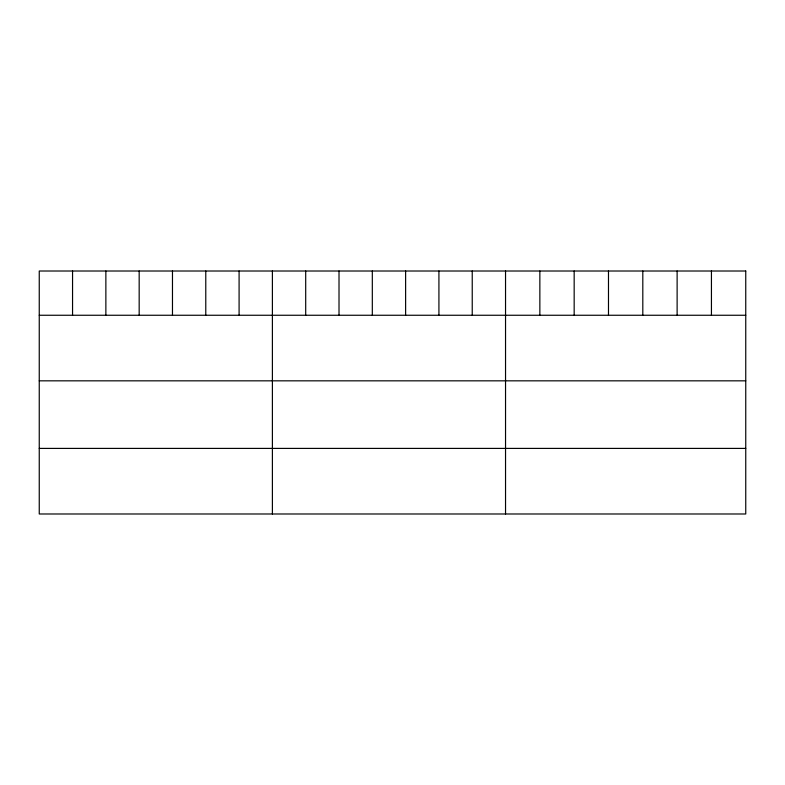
<?xml version="1.0" encoding="UTF-8"?>
<svg xmlns="http://www.w3.org/2000/svg" width="785" height="785" viewBox="0 0 785 785"><rect width="100%" height="100%" fill="white"/><g stroke="black" fill="none" stroke-linecap="round" stroke-linejoin="round"><path stroke-width="1.18" d="M39.25 315.256L745.75 315.256M39.25 380.833L745.75 380.833M39.25 448.402L745.75 448.402M711.436 271.011L711.436 315.256M677.121 271.011L677.121 315.256M642.807 271.011L642.807 315.256M608.483 271.011L608.483 315.256M574.169 271.011L574.169 315.256M539.854 271.011L539.854 315.256M505.54 271.011L505.54 513.989M472.236 271.011L472.236 315.256M438.923 271.011L438.923 315.256M405.619 271.011L405.619 315.256M372.316 271.011L372.316 315.256M339.012 271.011L339.012 315.256M305.699 271.011L305.699 315.256M272.395 271.011L272.395 513.989M239.091 271.011L239.091 315.256M205.778 271.011L205.778 315.256M172.474 271.011L172.474 315.256M139.171 271.011L139.171 315.256M105.867 271.011L105.867 315.256M72.554 271.011L72.554 315.256M745.75 271.011L39.25 271.011L39.25 513.989L745.75 513.989L745.75 271.011"/></g></svg>
